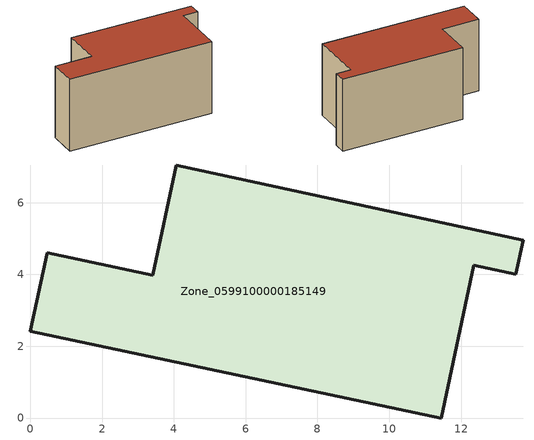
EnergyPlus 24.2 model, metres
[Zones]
Zone_0599100000185149
 floor ground (C_G): 11.45,0 0,2.42 0.47,4.61 3.41,3.98 4.07,7.05 13.73,4.95 13.52,4.01 12.36,4.25 z0
 wall outside (C_F): 3.41,3.98 0.47,4.61 0,2.42 11.45,0 12.36,4.25 13.52,4.01 13.73,4.95 4.07,7.05 3.41,3.98 z0:5.96
 roof outside (C_R): 13.73,4.95 4.07,7.05 3.41,3.98 0.47,4.61 0,2.42 11.45,0 12.36,4.25 13.52,4.01 z5.96
[BUILDING]
Pand.0599100000185149: North Axis=0; Terrain=City; Loads Convergence Tolerance Value=0.04; Temperature Convergence Tolerance Value=0.4; Solar Distribution=FullExterior; Maximum Number of Warmup Days=25; Minimum Number of Warmup Days=1
[Site:Location]
Rotterdam.The.Hague.AP_ZH_NLD Design_Conditions: Latitude=51.96; Longitude=4.45; Time Zone=1; Elevation=-4.5
[SITE:GROUNDTEMPERATURE:BUILDINGSURFACE]
18, 18, 18, 18, 18, 18, 18, 18, 18, 18, 18, 18
[MATERIAL] Thermal Absorptance=0.9; Solar Absorptance=0.7; Visible Absorptance=0.7
Name | Roughness | Thickness | Conductivity | Density | Specific Heat
G.TI.1975-1991 | MediumSmooth | 0.15 | 0.288461 | 540 | 1210
F.TI.1975-1991 | Rough | 0.3 | 0.230769 | 1920 | 840
R.TI.1975-1991 | MediumRough | 0.2 | 0.153846 | 1500 | 1000
[CONSTRUCTION]
C_G: G.TI.1975-1991
C_F: F.TI.1975-1991
C_R: R.TI.1975-1991
[ZONE]
Zone_0599100000185149: Type=1; Multiplier=1; Ceiling Height=Autocalculate; Volume=Autocalculate; Floor Area=autocalculate; Part of Total Floor Area=Yes
[ZONEINFILTRATION:DESIGNFLOWRATE]
Infil_Zone_0599100000185149: Zone or ZoneList or Space or SpaceList=Zone_0599100000185149; Schedule=AlwaysOn; Design Flow Rate Calculation Method=Flow/Area; Flow Rate per Floor Area=0.003; Constant Term Coefficient=1; Temperature Term Coefficient=0; Velocity Term Coefficient=0; Velocity Squared Term Coefficient=0
[HVACTEMPLATE:ZONE:IDEALLOADSAIRSYSTEM]
Zone_0599100000185149: Maximum Heating Supply Air Temperature=50; Minimum Cooling Supply Air Temperature=13; Maximum Heating Supply Air Humidity Ratio=0.0156; Minimum Cooling Supply Air Humidity Ratio=0.0077; Heating Limit=NoLimit; Cooling Limit=NoLimit; Dehumidification Control Type=ConstantSensibleHeatRatio; Cooling Sensible Heat Ratio=0.7; Dehumidification Setpoint=60; Humidification Control Type=None; Humidification Setpoint=30; Outdoor Air Method=None; Outdoor Air Flow Rate per Person=0.00944; Outdoor Air Flow Rate per Zone Floor Area=0; Outdoor Air Flow Rate per Zone=0; Demand Controlled Ventilation Type=None; Outdoor Air Economizer Type=NoEconomizer; Heat Recovery Type=None; Sensible Heat Recovery Effectiveness=0.7; Latent Heat Recovery Effectiveness=0.65
[ZONECONTROL:THERMOSTAT]
ThermostatControl_Zone_0599100000185149: Zone or ZoneList=Zone_0599100000185149; Control Type Schedule=DualSetpointControlType; Control 1=Thermostat_Zone_0599100000185149; Temperature Difference Between Cutout And Setpoint=0
[THERMOSTATSETPOINT:DUALSETPOINT]
Thermostat_Zone_0599100000185149: Heating Setpoint Temperature Schedule=HeatingSetpoint_Zone_0599100000185149; Cooling Setpoint Temperature Schedule=CoolingSetpoint_Zone_0599100000185149
[SCHEDULE:COMPACT]
HeatingSetpoint_Zone_0599100000185149: Through: 12/31, For: AllDays, Until: 24:00, 21
CoolingSetpoint_Zone_0599100000185149: Through: 12/31, For: AllDays, Until: 24:00, 24
DualSetpointControlType: Through: 12/31, For: AllDays, Until: 24:00, 4
AlwaysOn: Through: 12/31, For: AllDays, Until: 24:00, 1
